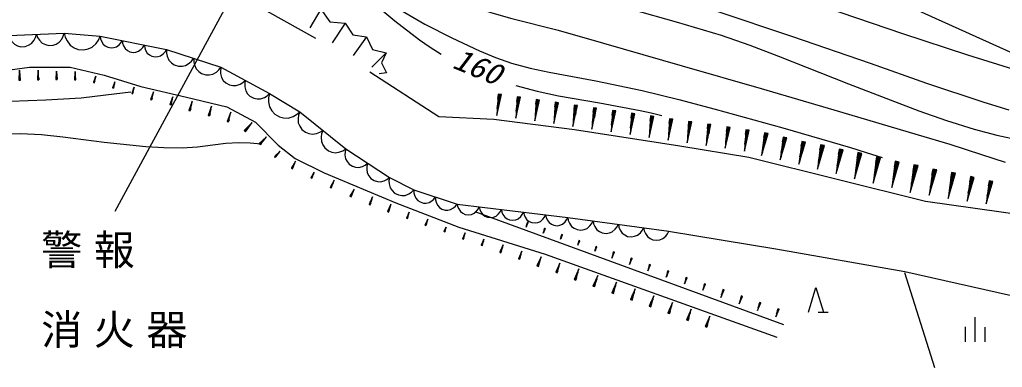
# Model space of a CAD drawing. Units: millimetres, scale not verified. Extents: x 40000 to 680000, y 20000 to 380000.
# Drawn here: x 239950 to 299802, y 269858 to 291032 of the extents above; entities that cross this region are included whole.
import ezdxf
from ezdxf.enums import TextEntityAlignment as Align

# ---------------------------------------------------------------- set-up
doc = ezdxf.new("R2010")
doc.units = ezdxf.units.MM
doc.header["$LTSCALE"] = 1000
doc.linetypes.add('USER1', pattern=[1.5, 1.125, -0.375])
doc.layers.add('M-BGD', color=7, linetype='Continuous', lineweight=25)
doc.layers.add('M-STR', color=1, linetype='Continuous', lineweight=13)
doc.styles.add('ＭＳ ゴシック', font='')
doc.styles.get('ＭＳ ゴシック').set_extended_font_data('MS Gothic')

# ---------------------------------------------------------------- blocks, each defined once
blk = doc.blocks.new('BUHIN52')
at = {"color": 7, "linetype": 'Continuous', "lineweight": 25}
blk.add_lwpolyline([(664, 526), (493, 639), (311, 706), (66, 749), (-143, 713), (-339, 639), (-545, 476), (-661, 303), (-744, 107), (-758, -141), (-732, -331), (-664, -526)], dxfattribs=at)
blk = doc.blocks.new('BUHIN54')
at = {"color": 7, "linetype": 'Continuous', "lineweight": 25}
blk.add_lwpolyline([(624, 281), (513, 404), (383, 492), (199, 574), (28, 587), (-139, 568), (-333, 481), (-459, 368), (-562, 231), (-622, 39), (-639, -115), (-624, -281)], dxfattribs=at)
blk = doc.blocks.new('BUHIN55')
at = {"color": 7, "linetype": 'Continuous', "lineweight": 25}
blk.add_lwpolyline([(830, 270), (706, 441), (554, 570), (332, 700), (117, 740), (-98, 739), (-355, 655), (-530, 530), (-680, 371), (-783, 136), (-826, -57), (-830, -270)], dxfattribs=at)
blk = doc.blocks.new('BUHIN56')
at = {"color": 7, "linetype": 'Continuous', "lineweight": 25}
blk.add_lwpolyline([(836, 105), (749, 289), (629, 440), (442, 603), (246, 681), (41, 719), (-218, 686), (-406, 599), (-578, 475), (-718, 271), (-793, 96), (-836, -105)], dxfattribs=at)
blk = doc.blocks.new('BUHIN58')
at = {"color": 7, "linetype": 'Continuous', "lineweight": 25}
blk.add_lwpolyline([(899, -47), (842, 163), (744, 344), (579, 551), (387, 669), (179, 748), (-100, 762), (-315, 706), (-518, 609), (-704, 420), (-816, 250), (-899, 47)], dxfattribs=at)
blk = doc.blocks.new('BUHIN59')
at = {"color": 7, "linetype": 'Continuous', "lineweight": 25}
blk.add_lwpolyline([(792, 36), (725, 215), (623, 365), (460, 533), (282, 620), (93, 671), (-153, 660), (-336, 592), (-506, 489), (-653, 308), (-737, 149), (-792, -36)], dxfattribs=at)
blk = doc.blocks.new('BUHIN61')
at = {"color": 7, "linetype": 'Continuous', "lineweight": 25}
blk.add_lwpolyline([(658, 211), (560, 346), (440, 449), (265, 553), (95, 585), (-75, 585), (-279, 520), (-418, 421), (-537, 296), (-619, 110), (-653, -43), (-658, -211)], dxfattribs=at)
blk = doc.blocks.new('BUHIN62')
at = {"color": 7, "linetype": 'Continuous', "lineweight": 25}
blk.add_lwpolyline([(595, 328), (475, 440), (340, 516), (152, 583), (-19, 583), (-183, 550), (-367, 449), (-483, 327), (-574, 184), (-618, -11), (-623, -165), (-595, -328)], dxfattribs=at)
blk = doc.blocks.new('BUHIN63')
at = {"color": 7, "linetype": 'Continuous', "lineweight": 25}
blk.add_lwpolyline([(685, 367), (549, 497), (395, 587), (181, 666), (-14, 667), (-202, 632), (-414, 518), (-548, 381), (-654, 218), (-707, -5), (-714, -180), (-685, -367)], dxfattribs=at)
blk = doc.blocks.new('BUHIN81')
at = {"color": 7, "linetype": 'Continuous', "lineweight": 25}
for p, q in [((290, -556), (-242, 464)), ((-128, 190), (267, -568)), ((-82, 214), (314, -544)), ((250, -577), (-4, -90)), ((337, -532), (82, -45)), ((107, -366), (224, -591)), ((242, -295), (360, -520))]:
    blk.add_line(p, q, dxfattribs=at)
blk.add_lwpolyline([(390, -529), (-301, 576), (212, -623)], close=True, dxfattribs=at)
blk = doc.blocks.new('BUHIN82')
at = {"color": 7, "linetype": 'Continuous', "lineweight": 25}
for p, q in [((273, -618), (-228, 516)), ((-125, 213), (247, -629)), ((-73, 235), (298, -607)), ((228, -638), (-11, -97)), ((324, -595), (85, -54)), ((89, -401), (199, -650)), ((239, -334), (350, -584))]:
    blk.add_line(p, q, dxfattribs=at)
blk.add_lwpolyline([(382, -597), (-283, 640), (183, -684)], close=True, dxfattribs=at)
blk = doc.blocks.new('BUHIN83')
at = {"color": 7, "linetype": 'Continuous', "lineweight": 25}
for p, q in [((292, -662), (-244, 552)), ((-133, 228), (265, -674)), ((-79, 252), (320, -650)), ((244, -683), (-12, -104)), ((347, -638), (91, -58)), ((95, -429), (213, -697)), ((256, -358), (375, -626))]:
    blk.add_line(p, q, dxfattribs=at)
blk.add_lwpolyline([(409, -639), (-303, 686), (196, -733)], close=True, dxfattribs=at)
blk = doc.blocks.new('BUHIN84')
at = {"color": 7, "linetype": 'Continuous', "lineweight": 25}
for p, q in [((312, -706), (-260, 589)), ((-142, 243), (282, -719)), ((-84, 269), (341, -693)), ((260, -729), (-12, -110)), ((370, -680), (97, -62)), ((102, -458), (228, -743)), ((274, -382), (400, -668))]:
    blk.add_line(p, q, dxfattribs=at)
blk.add_lwpolyline([(436, -682), (-323, 732), (210, -782)], close=True, dxfattribs=at)
blk = doc.blocks.new('BUHIN97')
at = {"color": 7, "linetype": 'Continuous', "lineweight": 25}
for p, q in [((42, -139), (-35, 116)), ((-21, 48), (36, -140)), ((-9, 52), (48, -137)), ((32, -142), (-5, -20)), ((9, -88), (26, -144)), ((53, -135), (17, -14)), ((42, -77), (59, -133))]:
    blk.add_line(p, q, dxfattribs=at)
blk.add_lwpolyline([(66, -137), (-44, 144), (21, -150)], close=True, dxfattribs=at)
blk = doc.blocks.new('BUHIN99')
at = {"color": 7, "linetype": 'Continuous', "lineweight": 25}
for p, q in [((56, -185), (-47, 154)), ((-28, 65), (48, -187)), ((-13, 69), (64, -182)), ((43, -189), (-6, -27)), ((11, -117), (34, -191)), ((71, -180), (22, -18)), ((56, -103), (79, -178))]:
    blk.add_line(p, q, dxfattribs=at)
blk.add_lwpolyline([(88, -182), (-58, 191), (28, -200)], close=True, dxfattribs=at)
blk = doc.blocks.new('BUHIN100')
at = {"color": 7, "linetype": 'Continuous', "lineweight": 25}
for p, q in [((70, -231), (-58, 193)), ((-35, 81), (60, -234)), ((-16, 87), (79, -228)), ((53, -236), (-8, -34)), ((14, -146), (42, -239)), ((89, -225), (28, -23)), ((70, -129), (99, -222))]:
    blk.add_line(p, q, dxfattribs=at)
blk.add_lwpolyline([(110, -228), (-72, 239), (35, -250)], close=True, dxfattribs=at)
blk = doc.blocks.new('BUHIN101')
at = {"color": 7, "linetype": 'Continuous', "lineweight": 25}
for p, q in [((-95, 182), (-133, 313)), ((-119, 317), (-38, 33)), ((20, -122), (-106, 321)), ((-92, 325), (77, -271)), ((47, -114), (-79, 329)), ((-69, 332), (12, 47)), ((-16, 205), (-54, 336))]:
    blk.add_line(p, q, dxfattribs=at)
blk.add_lwpolyline([(-148, 322), (96, -337), (-44, 351)], close=True, dxfattribs=at)
blk = doc.blocks.new('BUHIN102')
at = {"color": 7, "linetype": 'Continuous', "lineweight": 25}
for p, q in [((-82, 156), (-114, 269)), ((-102, 272), (-33, 28)), ((17, -104), (-91, 275)), ((-79, 278), (66, -232)), ((40, -98), (-68, 282)), ((-59, 284), (10, 40)), ((-14, 175), (-46, 288))]:
    blk.add_line(p, q, dxfattribs=at)
blk.add_lwpolyline([(-127, 276), (82, -289), (-37, 301)], close=True, dxfattribs=at)
blk = doc.blocks.new('BUHIN103')
at = {"color": 7, "linetype": 'Continuous', "lineweight": 25}
for p, q in [((-68, 130), (-95, 224)), ((-85, 227), (-27, 23)), ((14, -87), (-76, 229)), ((-66, 232), (55, -194)), ((34, -81), (-56, 235)), ((-49, 237), (9, 34)), ((-12, 146), (-38, 240))]:
    blk.add_line(p, q, dxfattribs=at)
blk.add_lwpolyline([(-106, 230), (68, -240), (-31, 251)], close=True, dxfattribs=at)
blk = doc.blocks.new('BUHIN104')
at = {"color": 7, "linetype": 'Continuous', "lineweight": 25}
for p, q in [((-55, 104), (-76, 179)), ((-68, 181), (-22, 19)), ((11, -70), (-61, 183)), ((-53, 186), (44, -155)), ((27, -65), (-45, 188)), ((-39, 189), (7, 27)), ((-9, 117), (-31, 192))]:
    blk.add_line(p, q, dxfattribs=at)
blk.add_lwpolyline([(-85, 184), (55, -192), (-25, 201)], close=True, dxfattribs=at)
blk = doc.blocks.new('BUHIN106')
at = {"color": 7, "linetype": 'Continuous', "lineweight": 25}
for p, q in [((-55, 136), (-72, 232)), ((-62, 234), (-25, 26)), ((6, -88), (-52, 236)), ((-42, 237), (35, -198)), ((25, -84), (-33, 239)), ((-25, 241), (12, 33)), ((3, 147), (-14, 243))]:
    blk.add_line(p, q, dxfattribs=at)
blk.add_lwpolyline([(-82, 239), (44, -246), (-6, 253)], close=True, dxfattribs=at)
blk = doc.blocks.new('BUHIN111')
at = {"color": 7, "linetype": 'Continuous', "lineweight": 25}
for p, q in [((-92, 150), (-131, 261)), ((-120, 265), (-35, 26)), ((24, -103), (-108, 269)), ((-97, 273), (81, -228)), ((46, -95), (-86, 277)), ((-77, 280), (8, 41)), ((-25, 174), (-64, 284))]:
    blk.add_line(p, q, dxfattribs=at)
blk.add_lwpolyline([(-144, 267), (100, -283), (-57, 298)], close=True, dxfattribs=at)
blk = doc.blocks.new('BUHIN112')
at = {"color": 7, "linetype": 'Continuous', "lineweight": 25}
for p, q in [((-76, 125), (-109, 217)), ((-100, 221), (-29, 22)), ((20, -86), (-90, 224)), ((-81, 227), (67, -190)), ((39, -79), (-71, 231)), ((-64, 233), (6, 34)), ((-21, 145), (-54, 237))]:
    blk.add_line(p, q, dxfattribs=at)
blk.add_lwpolyline([(-120, 223), (84, -236), (-47, 249)], close=True, dxfattribs=at)
blk = doc.blocks.new('BUHIN113')
at = {"color": 7, "linetype": 'Continuous', "lineweight": 25}
for p, q in [((-61, 100), (-87, 174)), ((-80, 176), (-23, 17)), ((16, -69), (-72, 179)), ((-65, 182), (54, -152)), ((31, -63), (-57, 185)), ((-51, 187), (5, 27)), ((-17, 116), (-43, 190))]:
    blk.add_line(p, q, dxfattribs=at)
blk.add_lwpolyline([(-96, 178), (67, -188), (-38, 199)], close=True, dxfattribs=at)
blk = doc.blocks.new('BUHIN114')
at = {"color": 7, "linetype": 'Continuous', "lineweight": 25}
for p, q in [((-108, 99), (-165, 178)), ((-157, 184), (-34, 13)), ((43, -77), (-149, 190)), ((-141, 196), (118, -163)), ((59, -65), (-133, 201)), ((-127, 206), (-3, 35)), ((-61, 133), (-118, 212))]:
    blk.add_line(p, q, dxfattribs=at)
blk.add_lwpolyline([(-178, 180), (146, -203), (-115, 225)], close=True, dxfattribs=at)
blk = doc.blocks.new('BUHIN115')
at = {"color": 7, "linetype": 'Continuous', "lineweight": 25}
for p, q in [((-130, 119), (-199, 214)), ((-189, 221), (-41, 15)), ((52, -92), (-179, 228)), ((-169, 235), (141, -196)), ((71, -78), (-160, 242)), ((-152, 247), (-4, 41)), ((-73, 160), (-141, 255))]:
    blk.add_line(p, q, dxfattribs=at)
blk.add_lwpolyline([(-213, 216), (176, -243), (-138, 270)], close=True, dxfattribs=at)
blk = doc.blocks.new('BUHIN138')
at = {"color": 7, "linetype": 'Continuous', "lineweight": 25}
blk.add_line((-555, 520), (-1042, 169), dxfattribs=at)
blk.add_lwpolyline([(-66, 873), (439, -608), (-808, 338)], dxfattribs=at)
blk = doc.blocks.new('BUHIN139')
at = {"color": 7, "linetype": 'Continuous', "lineweight": 25}
for p, q in [((439, -608), (-439, 608)), ((577, 226), (50, 956)), ((-397, -476), (-923, 254))]:
    blk.add_line(p, q, dxfattribs=at)

msp = doc.modelspace()

# ---------------------------------------------------------------- linework, layer by layer
at = {"layer": 'M-BGD'}
for p, q in [((254607, 295698), (245748, 279343)), ((254104, 292051), (257962, 289901)), ((258301, 291661), (257624, 290532)), ((258301, 291661), (258847, 290895)), ((258847, 290895), (259785, 290822)), ((259785, 290822), (258978, 289629)), ((259785, 290822), (260234, 290102)), ((239283, 290065), (242668, 290217)), ((242668, 290217), (244864, 290034)), ((244864, 290034), (248889, 289211)), ((260234, 290102), (261075, 289984)), ((261075, 289984), (260269, 288855)), ((261075, 289984), (261446, 289221)), ((248889, 289211), (252213, 288143)), ((261446, 289221), (262269, 289016)), ((262269, 289016), (261398, 288145)), ((262269, 289016), (261999, 288395)), ((236892, 287630), (240549, 288136)), ((240549, 288136), (243024, 288136)), ((243024, 288136), (245106, 287658)), ((252213, 288143), (255172, 286527)), ((261999, 288395), (262301, 287790)), ((245106, 287658), (247331, 286955)), ((261282, 287846), (265488, 285126)), ((262301, 287790), (261849, 287726)), ((247331, 286955), (250116, 286308)), ((250116, 286308), (252563, 285717)), ((255172, 286527), (257014, 285418)), ((252563, 285717), (254307, 284789)), ((257014, 285418), (259820, 283161)), ((265488, 285126), (268839, 284968)), ((268839, 284968), (273740, 284336)), ((253724, 284375), (253634, 284273)), ((253645, 284262), (253842, 284484)), ((253959, 284600), (253653, 284255)), ((253664, 284246), (254075, 284710)), ((253980, 284581), (253674, 284237)), ((253685, 284227), (253881, 284449)), ((253786, 284320), (253695, 284218)), ((254307, 284789), (255686, 283383)), ((273740, 284336), (280160, 283355)), ((254837, 283762), (254575, 283467)), ((254584, 283459), (254936, 283856)), ((254855, 283746), (254593, 283451)), ((254636, 283570), (254558, 283482)), ((254568, 283473), (254736, 283663)), ((254602, 283443), (254770, 283633)), ((254688, 283523), (254611, 283435)), ((255686, 283383), (256726, 282567)), ((259820, 283161), (262473, 281423)), ((280160, 283355), (284365, 282660)), ((255541, 282757), (255476, 282684)), ((255484, 282677), (255625, 282835)), ((255708, 282918), (255490, 282672)), ((255498, 282665), (255791, 282996)), ((255723, 282904), (255505, 282658)), ((255512, 282652), (255653, 282810)), ((255585, 282718), (255520, 282645)), ((256726, 282567), (258498, 281695)), ((284365, 282660), (295127, 279986)), ((294541, 282140), (294228, 280669)), ((294275, 281054), (294508, 282147)), ((294474, 282155), (294325, 281452)), ((294342, 281040), (294574, 282133)), ((294372, 281837), (294441, 282162)), ((294599, 282128), (294450, 281425)), ((294568, 281796), (294637, 282120)), ((257734, 281476), (257701, 281405)), ((257709, 281401), (257782, 281554)), ((257828, 281636), (257714, 281399)), ((257721, 281395), (257875, 281714)), ((257842, 281629), (257729, 281392)), ((257736, 281388), (257809, 281541)), ((257777, 281455), (257743, 281385)), ((258498, 281695), (262858, 279867)), ((262473, 281423), (263967, 280661)), ((263967, 280661), (266594, 279805)), ((262858, 279867), (266691, 278404)), ((266594, 279805), (273333, 278982)), ((295127, 279986), (305087, 278563)), ((267678, 279354), (286468, 272462)), ((273333, 278982), (279494, 278158)), ((265820, 278120), (265911, 278370)), ((266691, 278404), (271952, 276744)), ((265824, 278181), (265804, 278126)), ((265811, 278124), (265854, 278243)), ((265882, 278308), (265815, 278122)), ((265893, 278304), (265826, 278118)), ((265832, 278116), (265875, 278235)), ((265857, 278169), (265837, 278114)), ((279464, 278144), (286016, 277068)), ((271952, 276744), (286074, 271703)), ((276145, 276880), (276030, 276545)), ((276052, 276634), (276137, 276882)), ((276067, 276628), (276152, 276877)), ((276130, 276885), (276075, 276725)), ((276097, 276814), (276122, 276887)), ((276158, 276875), (276103, 276715)), ((276141, 276798), (276167, 276872)), ((286016, 277068), (293857, 275697)), ((293844, 275624), (295664, 269858)), ((293857, 275697), (303718, 273482))]:
    msp.add_line(p, q, dxfattribs=at)
for points in [[(250771, 307021), (252878, 305211), (255035, 303440), (255867, 302838), (256739, 302281), (258766, 301144), (260773, 299947), (262689, 298757), (264638, 297617), (266280, 296744), (267959, 295919), (269274, 295332), (270611, 294802), (272067, 294301), (273542, 293856), (277918, 292752), (282281, 291589), (287017, 290011), (291743, 288383), (295190, 287170), (298669, 286010), (300192, 285547)], [(250092, 301371), (251451, 300371), (252852, 299416), (253988, 298729), (255164, 298089), (256736, 297317), (258344, 296595), (259648, 296008), (260923, 295367), (263214, 294006), (265549, 292688), (266507, 292241), (267488, 291849), (268701, 291448), (269935, 291104), (272739, 290385), (275518, 289610), (280305, 288222), (285105, 286839), (289886, 285434), (294675, 284023), (296610, 283452), (298527, 282823), (299964, 282363)], [(249468, 299977), (250602, 299105), (251769, 298284), (253119, 297452), (254502, 296670), (257172, 295178), (259810, 293636), (262202, 292171), (264624, 290759), (266282, 289918), (267967, 289129), (268927, 288732), (269915, 288389), (271050, 288080), (272202, 287828), (275047, 287298), (277875, 286709), (280100, 286178), (282311, 285588), (286441, 284441), (290552, 283237), (291517, 282940), (292490, 282638)], [(248943, 299246), (249970, 298534), (251036, 297867), (255445, 295554), (259864, 293217), (260622, 292719), (261354, 292165), (262805, 290963), (264296, 289806), (264953, 289355), (265632, 288933)], [(274566, 295671), (275533, 295368), (276520, 295124), (278737, 294737), (280951, 294290), (282613, 293854), (284269, 293358), (289004, 291792), (293730, 290183), (297681, 288894), (301659, 287660)], [(291578, 293014), (296110, 290949), (300657, 288893)], [(277186, 291666), (279939, 290906), (282678, 290087), (284432, 289479), (286166, 288814), (290428, 287121), (294723, 285480), (296393, 284897), (298090, 284369), (299473, 284006), (300881, 283699)], [(242668, 290217), (242729, 289958), (242843, 289733), (243037, 289473), (243267, 289321), (243519, 289217), (243859, 289189), (244124, 289250), (244376, 289362), (244611, 289585), (244755, 289789), (244864, 290034)], [(270165, 287031), (271462, 286678), (272775, 286384), (275271, 285968), (277751, 285493), (278404, 285349), (279065, 285200)], [(220053, 278601), (221016, 279608), (222014, 280565), (222655, 281101), (223337, 281595), (224084, 282048), (224864, 282451), (226070, 282980), (227312, 283460), (229074, 284098), (230846, 284676), (232284, 285068), (233749, 285405), (235106, 285658), (236482, 285854), (237935, 285990), (239403, 286066), (241543, 286141), (243687, 286277), (245196, 286445), (246713, 286646)], [(255172, 286527), (255113, 286273), (255116, 286027), (255173, 285717), (255310, 285484), (255484, 285285), (255770, 285113), (256028, 285052), (256297, 285040), (256599, 285135), (256813, 285251), (257014, 285418)], [(224927, 280186), (227435, 281091), (229965, 281940), (231602, 282428), (233262, 282861), (235860, 283460), (238476, 284002), (239238, 284077), (240005, 284092), (241290, 284028), (242581, 283903), (245095, 283576), (247629, 283306), (248737, 283239), (249855, 283233), (250792, 283292), (251721, 283412), (252501, 283508), (253294, 283544), (253981, 283522), (254668, 283475)], [(262473, 281423), (262441, 281223), (262457, 281031), (262518, 280793), (262637, 280619), (262784, 280473), (263016, 280355), (263220, 280322), (263430, 280327), (263660, 280417), (263820, 280519), (263967, 280661)]]:
    msp.add_lwpolyline(points, dxfattribs=at)
for points in [[(253696, 284201), (254120, 284761), (253615, 284273)], [(254612, 283420), (254975, 283900), (254542, 283482)], [(255521, 282633), (255823, 283033), (255463, 282684)], [(294418, 282197), (294194, 280507), (294676, 282142)], [(257746, 281376), (257892, 281750), (257690, 281402)], [(265840, 278107), (265921, 278397), (265797, 278123)], [(276118, 276896), (276017, 276508), (276176, 276876)]]:
    msp.add_lwpolyline(points, close=True, dxfattribs=at)
at = {"layer": 'M-STR', "linetype": 'USER1'}
msp.add_arc((158940, -1017391), 1316873, 83.33163, 86.67949, dxfattribs=at)

# ---------------------------------------------------------------- block references
at = {"layer": 'M-BGD', "rotation": 144.19029}
for name, p in [('BUHIN52', (240129, 290103)), ('BUHIN52', (241821, 290179)), ('BUHIN54', (245534, 289897)), ('BUHIN54', (246876, 289622)), ('BUHIN54', (248218, 289348)), ('BUHIN55', (249720, 288944)), ('BUHIN55', (251382, 288410)), ('BUHIN115', (239947, 287654)), ('BUHIN115', (241074, 287666)), ('BUHIN114', (242201, 287645)), ('BUHIN56', (252953, 287739)), ('BUHIN114', (243328, 287624)), ('BUHIN113', (244530, 287395)), ('BUHIN56', (254432, 286931)), ('BUHIN113', (245697, 287059)), ('BUHIN113', (246864, 286724)), ('BUHIN112', (248036, 286404)), ('BUHIN112', (249210, 286092)), ('BUHIN81', (269098, 285842)), ('BUHIN81', (270258, 285675)), ('BUHIN81', (271419, 285509)), ('BUHIN111', (250383, 285780)), ('BUHIN111', (251557, 285467)), ('BUHIN81', (272579, 285342)), ('BUHIN81', (273739, 285175)), ('BUHIN81', (274900, 285009)), ('BUHIN81', (276060, 284842)), ('BUHIN111', (252718, 285110)), ('BUHIN58', (257715, 284854)), ('BUHIN81', (277220, 284675)), ('BUHIN81', (278381, 284508)), ('BUHIN81', (279541, 284342)), ('BUHIN81', (280702, 284175)), ('BUHIN81', (281862, 284008)), ('BUHIN81', (283022, 283842)), ('BUHIN81', (284182, 283673)), ('BUHIN58', (259118, 283726)), ('BUHIN82', (285283, 283439)), ('BUHIN82', (286419, 283176)), ('BUHIN59', (260483, 282727)), ('BUHIN82', (287555, 282914)), ('BUHIN83', (288691, 282651)), ('BUHIN83', (289827, 282388)), ('BUHIN84', (290963, 282126)), ('BUHIN84', (292099, 281863)), ('BUHIN106', (256644, 282198)), ('BUHIN59', (261810, 281858)), ('BUHIN84', (293235, 281601)), ('BUHIN84', (295516, 281122)), ('BUHIN84', (296665, 280918)), ('BUHIN83', (297813, 280713)), ('BUHIN106', (259005, 281022)), ('BUHIN106', (260210, 280483)), ('BUHIN61', (264624, 280447)), ('BUHIN82', (298961, 280509)), ('BUHIN103', (261351, 280004)), ('BUHIN61', (265937, 280019)), ('BUHIN62', (267268, 279723)), ('BUHIN62', (268616, 279558)), ('BUHIN103', (262479, 279565)), ('BUHIN62', (269963, 279393)), ('BUHIN62', (271311, 279229)), ('BUHIN62', (272659, 279064)), ('BUHIN63', (274103, 278879)), ('BUHIN104', (263608, 279126)), ('BUHIN63', (275644, 278673)), ('BUHIN63', (277184, 278467)), ('BUHIN63', (278724, 278261)), ('BUHIN104', (264737, 278687)), ('BUHIN97', (270847, 278541)), ('BUHIN97', (271894, 278173)), ('BUHIN104', (267016, 277866)), ('BUHIN97', (272941, 277804)), ('BUHIN104', (268163, 277475)), ('BUHIN103', (269309, 277084)), ('BUHIN97', (273988, 277435)), ('BUHIN97', (275035, 277066)), ('BUHIN103', (270456, 276693)), ('BUHIN102', (271602, 276302)), ('BUHIN99', (277163, 276316)), ('BUHIN102', (272749, 275911)), ('BUHIN99', (278279, 275923)), ('BUHIN101', (273895, 275520)), ('BUHIN101', (275039, 275122)), ('BUHIN99', (279394, 275530)), ('BUHIN99', (280510, 275136)), ('BUHIN101', (276178, 274711)), ('BUHIN99', (281625, 274743)), ('BUHIN138', (288448, 273973)), ('BUHIN101', (277318, 274300)), ('BUHIN101', (278457, 273889)), ('BUHIN100', (282741, 274350)), ('BUHIN100', (283856, 273957)), ('BUHIN101', (279596, 273477)), ('BUHIN100', (284972, 273563)), ('BUHIN101', (280735, 273066)), ('BUHIN101', (281874, 272655)), ('BUHIN100', (286087, 273170)), ('BUHIN139', (298133, 272161))]:
    msp.add_blockref(name, p, dxfattribs=at)

# ---------------------------------------------------------------- texts
at = {"layer": 'M-BGD', "style": 'ＭＳ ゴシック', "oblique": 15, "width": 1.1}
msp.add_text('160', height=1320, rotation=337.8, dxfattribs=at).set_placement((266075, 287764), align=Align.BOTTOM_LEFT)
at = {"layer": 'M-BGD', "char_height": 1833, "attachment_point": 7, "style": 'ＭＳ ゴシック'}
for s, insert in [('\\T1.28;警報', (241265, 275894)), ('\\T1.28;消火器\u3000', (241265, 271037))]:
    msp.add_mtext(s, dxfattribs=dict(at, insert=insert))

doc.saveas('drawing.dxf')
